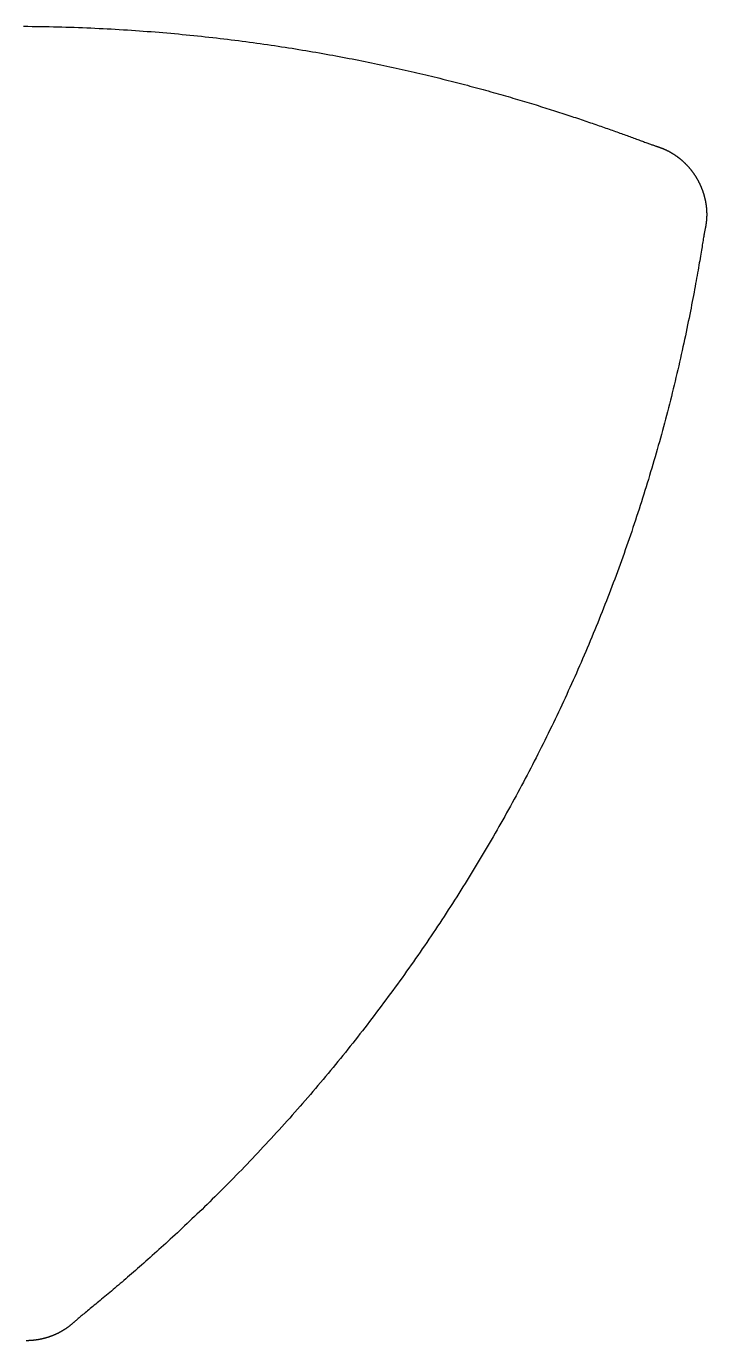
# Model space of a CAD drawing. Extents: x -3 to 136, y 0 to 121.
# Drawn here: x 33.34 to 40.35, y 10.92 to 24.47 of the extents above; entities that cross this region are included whole.
import ezdxf

# ---------------------------------------------------------------- set-up
doc = ezdxf.new("R2010")
doc.units = 0
doc.layers.get('0').update_dxf_attribs({"linetype": 'CONTINUOUS'})

msp = doc.modelspace()

# ---------------------------------------------------------------- linework, layer by layer
for points in [[(33.3135, 24.4685, 0), (33.3576, 24.4682, 0), (33.4016, 24.4678, 0), (33.4455, 24.4673, 0), (33.4893, 24.4666, 0), (33.533, 24.4659, 0), (33.5765, 24.465, 0), (33.62, 24.4641, 0), (33.6633, 24.4631, 0), (33.7066, 24.4619, 0), (33.7497, 24.4607, 0), (33.7927, 24.4593, 0), (33.8356, 24.4579, 0), (33.8783, 24.4564, 0), (33.921, 24.4547, 0), (33.9635, 24.453, 0), (34.0059, 24.4512, 0), (34.0483, 24.4493, 0), (34.0904, 24.4473, 0), (34.1325, 24.4452, 0), (34.1745, 24.443, 0), (34.2163, 24.4407, 0), (34.258, 24.4384, 0), (34.2996, 24.4359, 0), (34.3411, 24.4334, 0), (34.3825, 24.4307, 0), (34.4237, 24.428, 0), (34.4649, 24.4252, 0), (34.5059, 24.4223, 0), (34.5467, 24.4194, 0), (34.5875, 24.4163, 0), (34.6281, 24.4132, 0), (34.6687, 24.41, 0), (34.7091, 24.4067, 0), (34.7493, 24.4033, 0), (34.7895, 24.3999, 0), (34.8295, 24.3963, 0), (34.8694, 24.3927, 0), (34.9092, 24.389, 0), (34.9489, 24.3853, 0), (34.9884, 24.3814, 0), (35.0278, 24.3775, 0), (35.0671, 24.3736, 0), (35.1063, 24.3695, 0), (35.1453, 24.3654, 0), (35.1843, 24.3612, 0), (35.223, 24.3569, 0), (35.2617, 24.3526, 0), (35.3002, 24.3482, 0), (35.3386, 24.3437, 0), (35.3769, 24.3392, 0), (35.4151, 24.3346, 0), (35.4531, 24.3299, 0), (35.491, 24.3252, 0), (35.5287, 24.3204, 0), (35.5664, 24.3155, 0), (35.6039, 24.3106, 0), (35.6412, 24.3056, 0), (35.6785, 24.3005, 0), (35.7156, 24.2954, 0), (35.7526, 24.2903, 0), (35.7894, 24.2851, 0), (35.8262, 24.2798, 0), (35.8627, 24.2745, 0), (35.8992, 24.2691, 0), (35.9355, 24.2636, 0), (35.9717, 24.2581, 0), (36.0078, 24.2526, 0), (36.0437, 24.247, 0), (36.0795, 24.2413, 0), (36.1151, 24.2356, 0), (36.1506, 24.2299, 0), (36.186, 24.224, 0), (36.2213, 24.2182, 0), (36.2564, 24.2123, 0), (36.2913, 24.2063, 0), (36.3262, 24.2004, 0), (36.3609, 24.1943, 0), (36.3954, 24.1882, 0), (36.4299, 24.1821, 0), (36.4642, 24.1759, 0), (36.4983, 24.1697, 0), (36.5323, 24.1635, 0), (36.5662, 24.1572, 0), (36.5999, 24.1508, 0), (36.6335, 24.1445, 0), (36.667, 24.1381, 0), (36.7003, 24.1316, 0), (36.7334, 24.1251, 0), (36.7665, 24.1186, 0), (36.7994, 24.1121, 0), (36.8321, 24.1055, 0), (36.8647, 24.0989, 0), (36.8972, 24.0922, 0), (36.9295, 24.0855, 0), (36.9617, 24.0788, 0), (36.9937, 24.0721, 0), (37.0256, 24.0653, 0), (37.0573, 24.0585, 0), (37.0889, 24.0517, 0), (37.1204, 24.0448, 0), (37.1517, 24.0379, 0), (37.1828, 24.031, 0), (37.2138, 24.0241, 0), (37.2447, 24.0172, 0), (37.2754, 24.0102, 0), (37.306, 24.0032, 0), (37.3364, 23.9962, 0), (37.3667, 23.9891, 0), (37.3969, 23.9821, 0), (37.4268, 23.975, 0), (37.4567, 23.9679, 0), (37.4864, 23.9608, 0), (37.5159, 23.9537, 0), (37.5453, 23.9465, 0), (37.5745, 23.9393, 0), (37.6036, 23.9322, 0), (37.6325, 23.925, 0), (37.6613, 23.9178, 0), (37.69, 23.9106, 0), (37.7184, 23.9034, 0), (37.7468, 23.8961, 0), (37.7749, 23.8889, 0), (37.803, 23.8817, 0), (37.8308, 23.8744, 0), (37.8585, 23.8671, 0), (37.8861, 23.8599, 0), (37.9135, 23.8526, 0), (37.9408, 23.8453, 0), (37.9679, 23.838, 0), (37.9948, 23.8308, 0), (38.0216, 23.8235, 0), (38.0482, 23.8162, 0), (38.0747, 23.8089, 0), (38.101, 23.8016, 0), (38.1272, 23.7943, 0), (38.1532, 23.7871, 0), (38.179, 23.7798, 0), (38.2047, 23.7725, 0), (38.2302, 23.7652, 0), (38.2556, 23.758, 0), (38.2808, 23.7507, 0), (38.3059, 23.7435, 0), (38.3308, 23.7362, 0), (38.3555, 23.729, 0), (38.3801, 23.7218, 0), (38.4045, 23.7146, 0), (38.4287, 23.7074, 0), (38.4528, 23.7002, 0), (38.4767, 23.693, 0), (38.5005, 23.6858, 0), (38.5241, 23.6787, 0), (38.5475, 23.6715, 0), (38.5708, 23.6644, 0), (38.5939, 23.6573, 0), (38.6168, 23.6502, 0), (38.6396, 23.6432, 0), (38.6622, 23.6361, 0), (38.6847, 23.6291, 0), (38.707, 23.6221, 0), (38.7291, 23.6151, 0), (38.751, 23.6081, 0), (38.7728, 23.6012, 0), (38.7944, 23.5943, 0), (38.8159, 23.5874, 0), (38.8372, 23.5805, 0), (38.8583, 23.5737, 0), (38.8792, 23.5669, 0), (38.9, 23.5601, 0), (38.9206, 23.5533, 0), (38.9411, 23.5466, 0), (38.9613, 23.5399, 0), (38.9815, 23.5332, 0), (39.0014, 23.5266, 0), (39.0211, 23.52, 0), (39.0407, 23.5134, 0), (39.0602, 23.5069, 0), (39.0794, 23.5004, 0), (39.0985, 23.4939, 0), (39.1174, 23.4875, 0), (39.1361, 23.4811, 0), (39.1547, 23.4748, 0), (39.173, 23.4685, 0), (39.1913, 23.4622, 0), (39.2093, 23.456, 0), (39.2272, 23.4498, 0), (39.2448, 23.4436, 0), (39.2624, 23.4375, 0), (39.2797, 23.4315, 0), (39.2968, 23.4254, 0), (39.3138, 23.4195, 0), (39.3306, 23.4136, 0), (39.3473, 23.4077, 0), (39.3637, 23.4018, 0), (39.38, 23.3961, 0), (39.3961, 23.3903, 0), (39.412, 23.3847, 0), (39.4278, 23.379, 0), (39.4433, 23.3735, 0), (39.4587, 23.3679, 0), (39.4739, 23.3625, 0), (39.4889, 23.3571, 0), (39.5038, 23.3517, 0), (39.5184, 23.3464, 0), (39.5329, 23.3411, 0), (39.5472, 23.336, 0), (39.5613, 23.3308, 0), (39.5753, 23.3258, 0), (39.589, 23.3207, 0), (39.6026, 23.3158, 0), (39.616, 23.3109, 0), (39.6292, 23.3061, 0), (39.6421, 23.3013, 0), (39.6548, 23.2967, 0), (39.6671, 23.2922, 0), (39.6792, 23.2878, 0), (39.6909, 23.2835, 0), (39.7023, 23.2793, 0), (39.7134, 23.2752, 0), (39.7241, 23.2713, 0), (39.7345, 23.2675, 0), (39.7445, 23.2638, 0), (39.7541, 23.2603, 0), (39.7633, 23.2569, 0), (39.7721, 23.2537, 0), (39.7805, 23.2507, 0), (39.7885, 23.2478, 0), (39.7961, 23.2451, 0), (39.8032, 23.2425, 0), (39.8099, 23.2402, 0), (39.816, 23.238, 0), (39.8218, 23.236, 0), (39.827, 23.2342, 0), (39.8317, 23.2326, 0), (39.8359, 23.2311, 0), (39.8397, 23.2299, 0), (39.8428, 23.2289, 0)], [(39.8428, 23.2289, 0), (39.8461, 23.228, 0), (39.8493, 23.227, 0), (39.8525, 23.2259, 0), (39.8557, 23.2249, 0), (39.8589, 23.2238, 0), (39.8622, 23.2228, 0), (39.8654, 23.2217, 0), (39.8685, 23.2206, 0), (39.8717, 23.2194, 0), (39.8749, 23.2183, 0), (39.8781, 23.2171, 0), (39.8813, 23.216, 0), (39.8844, 23.2148, 0), (39.8876, 23.2136, 0), (39.8907, 23.2123, 0), (39.8939, 23.2111, 0), (39.897, 23.2099, 0), (39.9002, 23.2086, 0), (39.9033, 23.2073, 0), (39.9064, 23.206, 0), (39.9095, 23.2047, 0), (39.9126, 23.2034, 0), (39.9157, 23.202, 0), (39.9188, 23.2006, 0), (39.9219, 23.1993, 0), (39.925, 23.1979, 0), (39.928, 23.1965, 0), (39.9311, 23.195, 0), (39.9342, 23.1936, 0), (39.9372, 23.1921, 0), (39.9403, 23.1907, 0), (39.9433, 23.1892, 0), (39.9463, 23.1877, 0), (39.9494, 23.1862, 0), (39.9524, 23.1846, 0), (39.9554, 23.1831, 0), (39.9584, 23.1815, 0), (39.9614, 23.18, 0), (39.9644, 23.1784, 0), (39.9673, 23.1768, 0), (39.9703, 23.1751, 0), (39.9733, 23.1735, 0), (39.9762, 23.1719, 0), (39.9792, 23.1702, 0), (39.9821, 23.1685, 0), (39.985, 23.1668, 0), (39.988, 23.1651, 0), (39.9909, 23.1634, 0), (39.9938, 23.1617, 0), (39.9967, 23.1599, 0), (39.9996, 23.1582, 0), (40.0024, 23.1564, 0), (40.0053, 23.1546, 0), (40.0082, 23.1528, 0), (40.011, 23.151, 0), (40.0139, 23.1491, 0), (40.0167, 23.1473, 0), (40.0196, 23.1454, 0), (40.0224, 23.1436, 0), (40.0252, 23.1417, 0), (40.028, 23.1398, 0), (40.0308, 23.1379, 0), (40.0336, 23.1359, 0), (40.0364, 23.134, 0), (40.0391, 23.132, 0), (40.0419, 23.1301, 0), (40.0447, 23.1281, 0), (40.0474, 23.1261, 0), (40.0501, 23.1241, 0), (40.0529, 23.1221, 0), (40.0556, 23.12, 0), (40.0583, 23.118, 0), (40.061, 23.1159, 0), (40.0637, 23.1139, 0), (40.0663, 23.1118, 0), (40.069, 23.1097, 0), (40.0717, 23.1076, 0), (40.0743, 23.1055, 0), (40.0769, 23.1033, 0), (40.0796, 23.1012, 0), (40.0822, 23.099, 0), (40.0848, 23.0969, 0), (40.0874, 23.0947, 0), (40.09, 23.0925, 0), (40.0926, 23.0903, 0), (40.0951, 23.0881, 0), (40.0977, 23.0858, 0), (40.1002, 23.0836, 0), (40.1028, 23.0813, 0), (40.1053, 23.0791, 0), (40.1078, 23.0768, 0), (40.1103, 23.0745, 0), (40.1128, 23.0722, 0), (40.1153, 23.0699, 0), (40.1177, 23.0676, 0), (40.1202, 23.0653, 0), (40.1226, 23.0629, 0), (40.1251, 23.0606, 0), (40.1275, 23.0582, 0), (40.1299, 23.0558, 0), (40.1323, 23.0534, 0), (40.1347, 23.0511, 0), (40.1371, 23.0486, 0), (40.1395, 23.0462, 0), (40.1418, 23.0438, 0), (40.1442, 23.0414, 0), (40.1465, 23.0389, 0), (40.1489, 23.0364, 0), (40.1512, 23.034, 0), (40.1535, 23.0315, 0), (40.1558, 23.029, 0), (40.1581, 23.0265, 0), (40.1603, 23.024, 0), (40.1626, 23.0215, 0), (40.1648, 23.0189, 0), (40.1671, 23.0164, 0), (40.1693, 23.0138, 0), (40.1715, 23.0113, 0), (40.1737, 23.0087, 0), (40.1759, 23.0061, 0), (40.1781, 23.0035, 0), (40.1803, 23.0009, 0), (40.1824, 22.9983, 0), (40.1846, 22.9957, 0), (40.1867, 22.993, 0), (40.1888, 22.9904, 0), (40.1909, 22.9877, 0), (40.193, 22.9851, 0), (40.1951, 22.9824, 0), (40.1972, 22.9797, 0), (40.1992, 22.977, 0), (40.2013, 22.9743, 0), (40.2033, 22.9716, 0), (40.2054, 22.9689, 0), (40.2074, 22.9662, 0), (40.2094, 22.9634, 0), (40.2114, 22.9607, 0), (40.2133, 22.9579, 0), (40.2153, 22.9552, 0), (40.2172, 22.9524, 0), (40.2192, 22.9496, 0), (40.2211, 22.9468, 0), (40.223, 22.944, 0), (40.2249, 22.9412, 0), (40.2268, 22.9384, 0), (40.2287, 22.9356, 0), (40.2306, 22.9327, 0), (40.2324, 22.9299, 0), (40.2343, 22.927, 0), (40.2361, 22.9242, 0), (40.2379, 22.9213, 0), (40.2397, 22.9184, 0), (40.2415, 22.9156, 0), (40.2433, 22.9127, 0), (40.245, 22.9098, 0), (40.2468, 22.9068, 0), (40.2485, 22.9039, 0), (40.2502, 22.901, 0), (40.2519, 22.8981, 0), (40.2536, 22.8951, 0), (40.2553, 22.8922, 0), (40.257, 22.8892, 0), (40.2587, 22.8863, 0), (40.2603, 22.8833, 0), (40.2619, 22.8803, 0), (40.2635, 22.8773, 0), (40.2651, 22.8743, 0), (40.2667, 22.8713, 0), (40.2683, 22.8683, 0), (40.2699, 22.8653, 0), (40.2714, 22.8623, 0), (40.273, 22.8593, 0), (40.2745, 22.8563, 0), (40.276, 22.8532, 0), (40.2775, 22.8502, 0), (40.279, 22.8471, 0), (40.2804, 22.8441, 0), (40.2819, 22.841, 0), (40.2833, 22.8379, 0), (40.2847, 22.8349, 0), (40.2862, 22.8318, 0), (40.2876, 22.8287, 0), (40.2889, 22.8256, 0), (40.2903, 22.8225, 0), (40.2917, 22.8194, 0), (40.293, 22.8163, 0), (40.2943, 22.8132, 0), (40.2956, 22.81, 0), (40.2969, 22.8069, 0), (40.2982, 22.8038, 0), (40.2995, 22.8006, 0), (40.3008, 22.7975, 0), (40.302, 22.7943, 0), (40.3032, 22.7912, 0), (40.3044, 22.788, 0), (40.3056, 22.7848, 0), (40.3068, 22.7817, 0), (40.308, 22.7785, 0), (40.3091, 22.7753, 0), (40.3103, 22.7721, 0), (40.3114, 22.7689, 0), (40.3125, 22.7657, 0), (40.3136, 22.7625, 0), (40.3147, 22.7593, 0), (40.3158, 22.7561, 0), (40.3168, 22.7529, 0), (40.3179, 22.7497, 0), (40.3189, 22.7464, 0), (40.3199, 22.7432, 0), (40.3209, 22.74, 0), (40.3219, 22.7367, 0), (40.3229, 22.7335, 0), (40.3238, 22.7302, 0), (40.3247, 22.727, 0), (40.3257, 22.7237, 0), (40.3266, 22.7205, 0), (40.3275, 22.7172, 0), (40.3283, 22.7139, 0), (40.3292, 22.7106, 0), (40.3301, 22.7074, 0), (40.3309, 22.7041, 0), (40.3317, 22.7008, 0), (40.3325, 22.6975, 0), (40.3333, 22.6942, 0), (40.3341, 22.6909, 0), (40.3348, 22.6876, 0), (40.3356, 22.6843, 0), (40.3363, 22.681, 0), (40.337, 22.6777, 0), (40.3377, 22.6744, 0), (40.3384, 22.671, 0), (40.3391, 22.6677, 0), (40.3397, 22.6644, 0), (40.3403, 22.6611, 0), (40.341, 22.6577, 0), (40.3416, 22.6544, 0), (40.3422, 22.6511, 0), (40.3427, 22.6477, 0), (40.3433, 22.6444, 0), (40.3438, 22.641, 0), (40.3444, 22.6377, 0), (40.3449, 22.6343, 0), (40.3454, 22.631, 0), (40.3459, 22.6276, 0), (40.3463, 22.6242, 0), (40.3468, 22.6209, 0), (40.3472, 22.6175, 0), (40.3476, 22.6141, 0), (40.348, 22.6108, 0), (40.3484, 22.6074, 0), (40.3488, 22.604, 0), (40.3491, 22.6007, 0), (40.3495, 22.5973, 0), (40.3498, 22.5939, 0), (40.3501, 22.5906, 0), (40.3504, 22.5872, 0), (40.3507, 22.5838, 0), (40.3509, 22.5804, 0), (40.3512, 22.577, 0), (40.3514, 22.5737, 0), (40.3516, 22.5703, 0), (40.3518, 22.5669, 0), (40.352, 22.5635, 0), (40.3521, 22.5601, 0), (40.3523, 22.5568, 0), (40.3524, 22.5534, 0), (40.3525, 22.55, 0), (40.3526, 22.5466, 0), (40.3527, 22.5432, 0), (40.3528, 22.5398, 0), (40.3528, 22.5365, 0), (40.3529, 22.5331, 0), (40.3529, 22.5297, 0), (40.3529, 22.5263, 0), (40.3528, 22.5229, 0), (40.3528, 22.5195, 0), (40.3528, 22.5162, 0), (40.3527, 22.5128, 0), (40.3526, 22.5094, 0), (40.3525, 22.506, 0), (40.3524, 22.5026, 0), (40.3523, 22.4993, 0), (40.3521, 22.4959, 0), (40.352, 22.4925, 0), (40.3518, 22.4891, 0), (40.3516, 22.4857, 0), (40.3514, 22.4824, 0), (40.3511, 22.479, 0), (40.3509, 22.4756, 0), (40.3506, 22.4723, 0), (40.3503, 22.4689, 0), (40.35, 22.4655, 0), (40.3497, 22.4622, 0), (40.3494, 22.4588, 0), (40.349, 22.4554, 0), (40.3487, 22.4521, 0), (40.3483, 22.4487, 0), (40.3479, 22.4454, 0), (40.3475, 22.442, 0), (40.347, 22.4387, 0), (40.3466, 22.4353, 0), (40.3461, 22.432, 0), (40.3456, 22.4286, 0), (40.3451, 22.4253, 0), (40.3446, 22.4219, 0), (40.3441, 22.4186, 0), (40.3435, 22.4153, 0), (40.343, 22.4119, 0), (40.3424, 22.4086, 0), (40.3418, 22.4053, 0), (40.3412, 22.402, 0), (40.3405, 22.3986, 0), (40.3399, 22.3953, 0), (40.3392, 22.392, 0), (40.3385, 22.3887, 0), (40.3378, 22.3854, 0), (40.3371, 22.3821, 0), (40.3363, 22.3788, 0), (40.3356, 22.3755, 0)], [(40.3356, 22.3755, 0), (40.3346, 22.3711, 0), (40.3335, 22.3657, 0), (40.3323, 22.3593, 0), (40.3309, 22.352, 0), (40.3294, 22.3439, 0), (40.3278, 22.3348, 0), (40.3261, 22.3248, 0), (40.3243, 22.3139, 0), (40.3223, 22.3022, 0), (40.3202, 22.2896, 0), (40.3179, 22.2761, 0), (40.3156, 22.2618, 0), (40.3131, 22.2467, 0), (40.3105, 22.2307, 0), (40.3077, 22.214, 0), (40.3048, 22.1964, 0), (40.3017, 22.1781, 0), (40.2986, 22.159, 0), (40.2952, 22.1391, 0), (40.2918, 22.1185, 0), (40.2882, 22.0971, 0), (40.2844, 22.075, 0), (40.2805, 22.0521, 0), (40.2765, 22.0286, 0), (40.2723, 22.0044, 0), (40.268, 21.9794, 0), (40.2635, 21.9538, 0), (40.2589, 21.9275, 0), (40.2541, 21.9006, 0), (40.2492, 21.873, 0), (40.2441, 21.8448, 0), (40.2389, 21.816, 0), (40.2335, 21.7865, 0), (40.2279, 21.7565, 0), (40.2222, 21.7258, 0), (40.2163, 21.6946, 0), (40.2103, 21.6628, 0), (40.2041, 21.6304, 0), (40.1977, 21.5975, 0), (40.1912, 21.5641, 0), (40.1845, 21.5301, 0), (40.1777, 21.4956, 0), (40.1707, 21.4607, 0), (40.1635, 21.4252, 0), (40.1561, 21.3892, 0), (40.1486, 21.3528, 0), (40.1409, 21.3159, 0), (40.133, 21.2785, 0), (40.125, 21.2407, 0), (40.1167, 21.2025, 0), (40.1083, 21.1639, 0), (40.0998, 21.1248, 0), (40.091, 21.0854, 0), (40.0821, 21.0458, 0), (40.0731, 21.0063, 0), (40.0641, 20.9668, 0), (40.0549, 20.9273, 0), (40.0457, 20.8878, 0), (40.0364, 20.8484, 0), (40.027, 20.8091, 0), (40.0175, 20.7697, 0), (40.0079, 20.7305, 0), (39.9983, 20.6912, 0), (39.9885, 20.652, 0), (39.9787, 20.6128, 0), (39.9688, 20.5736, 0), (39.9588, 20.5345, 0), (39.9487, 20.4954, 0), (39.9385, 20.4563, 0), (39.9282, 20.4173, 0), (39.9179, 20.3783, 0), (39.9074, 20.3394, 0), (39.8969, 20.3004, 0), (39.8863, 20.2616, 0), (39.8756, 20.2227, 0), (39.8648, 20.1839, 0), (39.854, 20.1451, 0), (39.843, 20.1063, 0), (39.8319, 20.0676, 0), (39.8208, 20.0289, 0), (39.8096, 19.9902, 0), (39.7983, 19.9516, 0), (39.7869, 19.913, 0), (39.7754, 19.8745, 0), (39.7638, 19.8359, 0), (39.7522, 19.7974, 0), (39.7404, 19.759, 0), (39.7286, 19.7205, 0), (39.7167, 19.6821, 0), (39.7047, 19.6437, 0), (39.6926, 19.6054, 0), (39.6804, 19.5671, 0), (39.6682, 19.5288, 0), (39.6558, 19.4905, 0), (39.6434, 19.4523, 0), (39.6308, 19.4141, 0), (39.6182, 19.376, 0), (39.6055, 19.3378, 0), (39.5927, 19.2998, 0), (39.5799, 19.2617, 0), (39.5669, 19.2236, 0), (39.5539, 19.1856, 0), (39.5407, 19.1477, 0), (39.5275, 19.1097, 0), (39.5142, 19.0718, 0), (39.5008, 19.0339, 0), (39.4873, 18.996, 0), (39.4737, 18.9582, 0), (39.46, 18.9204, 0), (39.4463, 18.8826, 0), (39.4325, 18.8449, 0), (39.4185, 18.8072, 0), (39.4045, 18.7695, 0), (39.3904, 18.7318, 0), (39.3762, 18.6942, 0), (39.3619, 18.6566, 0), (39.3476, 18.619, 0), (39.3331, 18.5815, 0), (39.3186, 18.5439, 0), (39.3039, 18.5065, 0), (39.2892, 18.469, 0), (39.2744, 18.4316, 0), (39.2595, 18.3941, 0), (39.2445, 18.3568, 0), (39.2295, 18.3194, 0), (39.2143, 18.2821, 0), (39.1991, 18.2448, 0), (39.1837, 18.2075, 0), (39.1683, 18.1703, 0), (39.1528, 18.133, 0), (39.1372, 18.0959, 0), (39.1215, 18.0587, 0), (39.1058, 18.0216, 0), (39.0899, 17.9846, 0), (39.074, 17.9476, 0), (39.058, 17.9106, 0), (39.0419, 17.8736, 0), (39.0257, 17.8367, 0), (39.0094, 17.7999, 0), (38.9931, 17.763, 0), (38.9766, 17.7262, 0), (38.9601, 17.6895, 0), (38.9435, 17.6528, 0), (38.9268, 17.6161, 0), (38.9101, 17.5795, 0), (38.8932, 17.5429, 0), (38.8763, 17.5063, 0), (38.8593, 17.4698, 0), (38.8422, 17.4334, 0), (38.825, 17.3969, 0), (38.8077, 17.3606, 0), (38.7904, 17.3242, 0), (38.7729, 17.2879, 0), (38.7554, 17.2516, 0), (38.7378, 17.2154, 0), (38.7202, 17.1792, 0), (38.7024, 17.1431, 0), (38.6846, 17.107, 0), (38.6667, 17.0709, 0), (38.6486, 17.0349, 0), (38.6306, 16.999, 0), (38.6124, 16.963, 0), (38.5941, 16.9271, 0), (38.5758, 16.8913, 0), (38.5574, 16.8555, 0), (38.5389, 16.8197, 0), (38.5203, 16.784, 0), (38.5017, 16.7484, 0), (38.4829, 16.7127, 0), (38.4641, 16.6771, 0), (38.4452, 16.6416, 0), (38.4263, 16.6061, 0), (38.4072, 16.5707, 0), (38.3881, 16.5353, 0), (38.3688, 16.4999, 0), (38.3495, 16.4646, 0), (38.3302, 16.4293, 0), (38.3107, 16.3941, 0), (38.2912, 16.3589, 0), (38.2715, 16.3237, 0), (38.2518, 16.2887, 0), (38.2321, 16.2536, 0), (38.2122, 16.2186, 0), (38.1922, 16.1836, 0), (38.1722, 16.1487, 0), (38.1521, 16.1139, 0), (38.1319, 16.079, 0), (38.1117, 16.0443, 0), (38.0914, 16.0095, 0), (38.0709, 15.9749, 0), (38.0504, 15.9402, 0), (38.0299, 15.9057, 0), (38.0092, 15.8711, 0), (37.9885, 15.8366, 0), (37.9677, 15.8022, 0), (37.9468, 15.7678, 0), (37.9258, 15.7334, 0), (37.9048, 15.6991, 0), (37.8836, 15.6649, 0), (37.8624, 15.6307, 0), (37.8412, 15.5965, 0), (37.8198, 15.5624, 0), (37.7984, 15.5283, 0), (37.7768, 15.4943, 0), (37.7552, 15.4604, 0), (37.7336, 15.4265, 0), (37.7118, 15.3926, 0), (37.69, 15.3588, 0), (37.6681, 15.325, 0), (37.6461, 15.2913, 0), (37.6241, 15.2576, 0), (37.6019, 15.224, 0), (37.5797, 15.1904, 0), (37.5574, 15.1569, 0), (37.535, 15.1235, 0), (37.5126, 15.0901, 0), (37.4901, 15.0567, 0), (37.4675, 15.0234, 0), (37.4448, 14.9901, 0), (37.4221, 14.9569, 0), (37.3992, 14.9237, 0), (37.3763, 14.8906, 0), (37.3533, 14.8576, 0), (37.3303, 14.8246, 0), (37.3072, 14.7916, 0), (37.284, 14.7587, 0), (37.2607, 14.7259, 0), (37.2373, 14.6931, 0), (37.2139, 14.6603, 0), (37.1904, 14.6276, 0), (37.1668, 14.595, 0), (37.1431, 14.5624, 0), (37.1194, 14.5299, 0), (37.0956, 14.4974, 0), (37.0717, 14.465, 0), (37.0477, 14.4326, 0), (37.0237, 14.4003, 0), (36.9996, 14.368, 0), (36.9754, 14.3358, 0), (36.9511, 14.3036, 0), (36.9268, 14.2715, 0), (36.9024, 14.2395, 0), (36.8779, 14.2075, 0), (36.8533, 14.1755, 0), (36.8287, 14.1437, 0), (36.804, 14.1118, 0), (36.7792, 14.0801, 0), (36.7544, 14.0483, 0), (36.7294, 14.0167, 0), (36.7044, 13.9851, 0), (36.6793, 13.9535, 0), (36.6542, 13.922, 0), (36.629, 13.8906, 0), (36.6037, 13.8592, 0), (36.5783, 13.8279, 0), (36.5529, 13.7966, 0), (36.5273, 13.7654, 0), (36.5017, 13.7342, 0), (36.4761, 13.7031, 0), (36.4503, 13.6721, 0), (36.4245, 13.6411, 0), (36.3987, 13.6102, 0), (36.3727, 13.5793, 0), (36.3467, 13.5485, 0), (36.3206, 13.5177, 0), (36.2944, 13.487, 0), (36.2682, 13.4564, 0), (36.2418, 13.4258, 0), (36.2154, 13.3953, 0), (36.189, 13.3648, 0), (36.1625, 13.3344, 0), (36.1358, 13.3041, 0), (36.1092, 13.2738, 0), (36.0824, 13.2435, 0), (36.0556, 13.2134, 0), (36.0287, 13.1833, 0), (36.0017, 13.1532, 0), (35.9747, 13.1232, 0), (35.9476, 13.0933, 0), (35.9204, 13.0634, 0), (35.8932, 13.0336, 0), (35.8659, 13.0039, 0), (35.8385, 12.9742, 0), (35.811, 12.9445, 0), (35.7835, 12.915, 0), (35.7559, 12.8855, 0), (35.7282, 12.856, 0), (35.7005, 12.8266, 0), (35.6727, 12.7973, 0), (35.6448, 12.768, 0), (35.6168, 12.7388, 0), (35.5888, 12.7097, 0), (35.5607, 12.6806, 0), (35.5326, 12.6517, 0), (35.5046, 12.6229, 0), (35.4767, 12.5945, 0), (35.4489, 12.5662, 0), (35.4213, 12.5383, 0), (35.3937, 12.5105, 0), (35.3663, 12.4831, 0), (35.339, 12.4558, 0), (35.3119, 12.4289, 0), (35.2849, 12.4021, 0), (35.258, 12.3756, 0), (35.2313, 12.3494, 0), (35.2047, 12.3234, 0), (35.1783, 12.2977, 0), (35.152, 12.2722, 0), (35.1259, 12.247, 0), (35.0999, 12.222, 0), (35.0741, 12.1973, 0), (35.0484, 12.1728, 0), (35.0229, 12.1486, 0), (34.9976, 12.1247, 0), (34.9724, 12.1009, 0), (34.9474, 12.0775, 0), (34.9226, 12.0543, 0), (34.8979, 12.0313, 0), (34.8734, 12.0086, 0), (34.8491, 11.9861, 0), (34.825, 11.9639, 0), (34.8011, 11.9419, 0), (34.7774, 11.9202, 0), (34.7538, 11.8988, 0), (34.7305, 11.8776, 0), (34.7073, 11.8566, 0), (34.6844, 11.8359, 0), (34.6616, 11.8155, 0), (34.6391, 11.7953, 0), (34.6167, 11.7754, 0), (34.5946, 11.7557, 0), (34.5727, 11.7363, 0), (34.551, 11.7171, 0), (34.5295, 11.6981, 0), (34.5082, 11.6795, 0), (34.4872, 11.6611, 0), (34.4664, 11.6429, 0), (34.4458, 11.625, 0), (34.4254, 11.6073, 0), (34.4053, 11.5899, 0), (34.3854, 11.5728, 0), (34.3658, 11.5559, 0), (34.3464, 11.5392, 0), (34.3273, 11.5228, 0), (34.3084, 11.5067, 0), (34.2897, 11.4908, 0), (34.2713, 11.4752, 0), (34.2531, 11.4598, 0), (34.2353, 11.4447, 0), (34.2176, 11.4298, 0), (34.2003, 11.4152, 0), (34.1832, 11.4009, 0), (34.1663, 11.3868, 0), (34.1498, 11.3729, 0), (34.1335, 11.3593, 0), (34.1175, 11.346, 0), (34.1018, 11.3329, 0), (34.0863, 11.3201, 0), (34.0712, 11.3075, 0), (34.0563, 11.2952, 0), (34.0417, 11.2832, 0), (34.0274, 11.2714, 0), (34.0135, 11.2598, 0), (33.9998, 11.2485, 0), (33.9864, 11.2375, 0), (33.9733, 11.2267, 0), (33.9606, 11.2162, 0), (33.9483, 11.2061, 0), (33.9364, 11.1964, 0), (33.925, 11.187, 0), (33.9141, 11.178, 0), (33.9037, 11.1694, 0), (33.8938, 11.1612, 0), (33.8845, 11.1535, 0), (33.8758, 11.1463, 0), (33.8676, 11.1395, 0), (33.8601, 11.1332, 0), (33.8533, 11.1274, 0), (33.8471, 11.1221, 0), (33.8416, 11.1174, 0), (33.8368, 11.1132, 0), (33.8328, 11.1096, 0), (33.8295, 11.1066, 0)], [(33.8295, 11.1066, 0), (33.827, 11.1043, 0), (33.8245, 11.1021, 0), (33.822, 11.0998, 0), (33.8195, 11.0975, 0), (33.817, 11.0953, 0), (33.8145, 11.093, 0), (33.8119, 11.0908, 0), (33.8094, 11.0886, 0), (33.8068, 11.0864, 0), (33.8042, 11.0842, 0), (33.8016, 11.082, 0), (33.799, 11.0799, 0), (33.7964, 11.0777, 0), (33.7938, 11.0756, 0), (33.7912, 11.0735, 0), (33.7885, 11.0714, 0), (33.7859, 11.0693, 0), (33.7832, 11.0672, 0), (33.7805, 11.0651, 0), (33.7778, 11.0631, 0), (33.7751, 11.061, 0), (33.7724, 11.059, 0), (33.7697, 11.057, 0), (33.767, 11.055, 0), (33.7643, 11.053, 0), (33.7615, 11.0511, 0), (33.7587, 11.0491, 0), (33.756, 11.0472, 0), (33.7532, 11.0452, 0), (33.7504, 11.0433, 0), (33.7476, 11.0414, 0), (33.7448, 11.0395, 0), (33.742, 11.0377, 0), (33.7392, 11.0358, 0), (33.7363, 11.0339, 0), (33.7335, 11.0321, 0), (33.7306, 11.0303, 0), (33.7278, 11.0285, 0), (33.7249, 11.0267, 0), (33.722, 11.0249, 0), (33.7192, 11.0232, 0), (33.7163, 11.0214, 0), (33.7134, 11.0197, 0), (33.7104, 11.018, 0), (33.7075, 11.0163, 0), (33.7046, 11.0146, 0), (33.7016, 11.0129, 0), (33.6987, 11.0112, 0), (33.6957, 11.0096, 0), (33.6928, 11.0079, 0), (33.6898, 11.0063, 0), (33.6868, 11.0047, 0), (33.6838, 11.0031, 0), (33.6808, 11.0015, 0), (33.6778, 11, 0), (33.6748, 10.9984, 0), (33.6718, 10.9969, 0), (33.6688, 10.9954, 0), (33.6658, 10.9938, 0), (33.6627, 10.9924, 0), (33.6597, 10.9909, 0), (33.6566, 10.9894, 0), (33.6535, 10.988, 0), (33.6505, 10.9865, 0), (33.6474, 10.9851, 0), (33.6443, 10.9837, 0), (33.6412, 10.9823, 0), (33.6381, 10.9809, 0), (33.635, 10.9796, 0), (33.6319, 10.9782, 0), (33.6288, 10.9769, 0), (33.6257, 10.9756, 0), (33.6225, 10.9742, 0), (33.6194, 10.973, 0), (33.6163, 10.9717, 0), (33.6131, 10.9704, 0), (33.61, 10.9692, 0), (33.6068, 10.9679, 0), (33.6036, 10.9667, 0), (33.6005, 10.9655, 0), (33.5973, 10.9643, 0), (33.5941, 10.9632, 0), (33.5909, 10.962, 0), (33.5877, 10.9608, 0), (33.5845, 10.9597, 0), (33.5813, 10.9586, 0), (33.5781, 10.9575, 0), (33.5749, 10.9564, 0), (33.5717, 10.9554, 0), (33.5685, 10.9543, 0), (33.5652, 10.9533, 0), (33.562, 10.9522, 0), (33.5588, 10.9512, 0), (33.5555, 10.9502, 0), (33.5523, 10.9492, 0), (33.5491, 10.9483, 0), (33.5458, 10.9473, 0), (33.5425, 10.9464, 0), (33.5393, 10.9455, 0), (33.536, 10.9446, 0), (33.5327, 10.9437, 0), (33.5295, 10.9428, 0), (33.5262, 10.9419, 0), (33.5229, 10.9411, 0), (33.5196, 10.9403, 0), (33.5163, 10.9395, 0), (33.5131, 10.9387, 0), (33.5098, 10.9379, 0), (33.5065, 10.9371, 0), (33.5032, 10.9363, 0), (33.4999, 10.9356, 0), (33.4965, 10.9349, 0), (33.4932, 10.9342, 0), (33.4899, 10.9335, 0), (33.4866, 10.9328, 0), (33.4833, 10.9321, 0), (33.4799, 10.9315, 0), (33.4766, 10.9308, 0), (33.4733, 10.9302, 0), (33.47, 10.9296, 0), (33.4666, 10.929, 0), (33.4633, 10.9284, 0), (33.4599, 10.9279, 0), (33.4566, 10.9273, 0), (33.4532, 10.9268, 0), (33.4499, 10.9263, 0), (33.4465, 10.9258, 0), (33.4432, 10.9253, 0), (33.4398, 10.9248, 0), (33.4365, 10.9244, 0), (33.4331, 10.9239, 0), (33.4298, 10.9235, 0), (33.4264, 10.9231, 0), (33.423, 10.9227, 0), (33.4197, 10.9223, 0), (33.4163, 10.922, 0), (33.4129, 10.9216, 0), (33.4095, 10.9213, 0), (33.4062, 10.921, 0), (33.4028, 10.9207, 0), (33.3994, 10.9204, 0), (33.396, 10.9201, 0), (33.3926, 10.9199, 0), (33.3893, 10.9196, 0), (33.3859, 10.9194, 0), (33.3825, 10.9192, 0), (33.3791, 10.919, 0), (33.3757, 10.9188, 0), (33.3723, 10.9186, 0), (33.3689, 10.9185, 0), (33.3655, 10.9183, 0), (33.3621, 10.9182, 0), (33.3587, 10.9181, 0), (33.3554, 10.918, 0), (33.352, 10.9179, 0), (33.3486, 10.9179, 0), (33.3452, 10.9178, 0), (33.3418, 10.9178, 0), (33.3384, 10.9178, 0)]]:
    msp.add_polyline3d(points)

doc.saveas('drawing.dxf')
